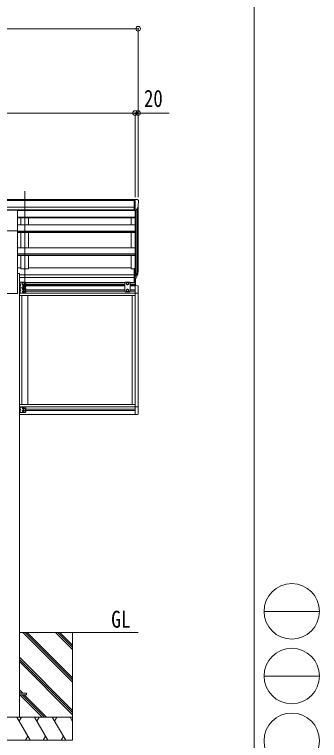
# Model space of a CAD drawing. Units: millimetres at full size; details may follow other scales. Extents: x -8385 to 8479, y -5853 to 5787.
# Drawn here: x 6499 to 8479, y -1921 to 2792 of the extents above; entities that cross this region are included whole.
import ezdxf
from ezdxf.enums import TextEntityAlignment as Align

# ---------------------------------------------------------------- set-up
doc = ezdxf.new("R2010")
doc.units = ezdxf.units.MM
doc.header["$LTSCALE"] = 30
doc.header["$PDMODE"] = 32
doc.header["$PDSIZE"] = 30
for name, color, linetype, lineweight in [('0-0_0', 7, 'Continuous', 9), ('0-1_本体', 4, 'Continuous', 9), ('0-2_部品', 7, 'Continuous', 9), ('0-8_PARTS2', 2, 'Continuous', 9), ('0-A_寸法', 6, 'Continuous', 9), ('1-1_GLASS', 4, 'Continuous', 9), ('1-2_GLASS_SEAL', 7, 'Continuous', 9), ('F-0_240', 7, 'Continuous', 9)]:
    doc.layers.add(name, color=color, linetype=linetype, lineweight=lineweight)
doc.styles.add('ＭＳ ゴシック', font='')
doc.styles.get('ＭＳ ゴシック').set_extended_font_data('MS Gothic')

msp = doc.modelspace()

# ---------------------------------------------------------------- linework, layer by layer
at = {"layer": '0-0_0'}
for p, q in [((7301.99, -1219.21), (6530.99, -1219.21)), ((6875.99, -1541.67), (6553.53, -1219.21)), ((6875.99, -1527.53), (6567.67, -1219.21)), ((6875.99, -1513.39), (6581.81, -1219.21)), ((6875.99, -1329.54), (6765.66, -1219.21)), ((6875.99, -1315.4), (6779.8, -1219.21)), ((6875.99, -1301.26), (6793.94, -1219.21)), ((6875.99, -1219.21), (6875.99, -1919.21)), ((6875.99, -1725.52), (6530.99, -1380.52)), ((6875.99, -1739.66), (6530.99, -1394.66)), ((6875.99, -1753.8), (6530.99, -1408.81)), ((6553.05, -1614.71), (6530.99, -1592.65)), ((6538.91, -1614.71), (6530.99, -1606.79)), ((6679.27, -1769.21), (6533.77, -1623.71)), ((6693.41, -1769.21), (6547.91, -1623.71)), ((6707.55, -1769.21), (6562.05, -1623.71)), ((6075.99, -1769.21), (6875.99, -1769.21)), ((6600.31, -1919.21), (6513.7, -1769.21)), ((6528.7, -1795.19), (6543.7, -1769.21)), ((6715.77, -1919.21), (6629.17, -1769.21)), ((6644.17, -1795.19), (6659.18, -1769.21)), ((6831.25, -1919.21), (6744.64, -1769.21)), ((6759.64, -1795.19), (6774.64, -1769.21)), ((6875.99, -1796.71), (6860.11, -1769.21)), ((6875.99, -1919.21), (6075.99, -1919.21)), ((6585.31, -1893.23), (6570.31, -1919.21)), ((6700.78, -1893.23), (6685.78, -1919.21)), ((6816.25, -1893.23), (6801.25, -1919.21))]:
    msp.add_line(p, q, dxfattribs=at)
at = {"layer": '0-1_本体'}
for p, q in [((7275.49, 1590.33), (2276.49, 1590.33)), ((7275.49, 1584.97), (2276.49, 1584.97)), ((7275.49, 1541.45), (2276.49, 1541.45)), ((7275.49, 1523.78), (2276.49, 1523.78)), ((6518.49, 1521.41), (7275.49, 1521.41)), ((7281.99, 1518.45), (6518.49, 1518.45)), ((6540.99, 1521.41), (6540.99, 1518.45)), ((6590.99, 1521.41), (6590.99, 1518.45)), ((7281.99, 1519.95), (7281.99, 1142.23)), ((7287.99, 1519.42), (7287.99, 1097.79)), ((7297.71, 1534.77), (7297.71, 1115.8)), ((7301.99, 1140.06), (7301.99, 1553.58)), ((7281.99, 1476.49), (6518.49, 1476.49)), ((7281.99, 1474.8), (6518.49, 1474.8)), ((7281.99, 1471.02), (6518.49, 1471.02)), ((6540.99, 1471.02), (6540.99, 1425.59)), ((6590.99, 1471.02), (6590.99, 1425.59)), ((7256.99, 1425.59), (7256.99, 1471.02)), ((7281.99, 1425.59), (6518.49, 1425.59)), ((6518.49, 980.8), (6518.49, 1387.75)), ((7281.99, 1385.01), (6518.49, 1385.01)), ((7281.99, 1383.32), (6518.49, 1383.32)), ((7281.99, 1376.45), (6518.49, 1376.45)), ((6540.99, 1376.45), (6540.99, 1277.35)), ((6590.99, 1376.45), (6590.99, 1277.35)), ((7256.99, 1277.35), (7256.99, 1376.45)), ((7281.99, 1277.35), (6518.49, 1277.35)), ((7281.99, 1238.21), (6518.49, 1238.21)), ((7281.99, 1236.54), (6518.49, 1236.54)), ((7281.99, 1226.9), (6518.49, 1226.9)), ((6590.99, 1226.9), (6590.99, 1141.4)), ((7256.99, 1141.4), (7256.99, 1226.9)), ((6540.99, 1146.61), (6518.49, 1146.61)), ((7256.99, 1146.61), (6590.99, 1146.61)), ((7275.49, 1141.4), (7256.99, 1141.4)), ((6530.99, 1110.8), (6518.49, 1110.8)), ((6530.99, 1110.8), (6530.99, -1769.2)), ((7275.49, 1102.31), (6530.99, 1102.31)), ((7275.49, 1100.93), (6530.99, 1100.93)), ((7275.49, 1083.75), (6530.99, 1083.75)), ((6518.49, 980.8), (6433.49, 980.8))]:
    msp.add_line(p, q, dxfattribs=at)
msp.add_lwpolyline([(6540.99, 1226.9), (6540.99, 1141.4), (6590.99, 1141.4)], dxfattribs=at)
at = {"layer": '0-2_部品'}
for p, q in [((7275.49, 1591.93), (7265.49, 1591.84)), ((7265.49, 1589.74), (7265.49, 1591.84)), ((7275.49, 1519.95), (7275.49, 1591.93)), ((7293.99, 1591.93), (7275.49, 1591.93)), ((7281.99, 1518.95), (7281.99, 1591.93)), ((7293.99, 1591.93), (7296.32, 1591.79)), ((7297.08, 1591.36), (7301.15, 1585.55)), ((7303.99, 1582.56), (7303.99, 1581.93)), ((6518.49, 1521.9), (6433.49, 1521.9)), ((6518.49, 1387.75), (6518.49, 1521.9)), ((7275.49, 1519.95), (7281.99, 1519.95)), ((7281.99, 1518.95), (7287.2, 1519.26)), ((7289.62, 1520.76), (7298.89, 1536.82)), ((6518.49, 1387.75), (6433.49, 1387.75)), ((7275.49, 1142.23), (7275.49, 1081.17)), ((7275.49, 1142.23), (7281.99, 1142.23)), ((7281.99, 1142.23), (7281.99, 1080.35)), ((7275.49, 1103.92), (7281.99, 1103.92)), ((7275.49, 1098.52), (7281.99, 1098.52)), ((7281.99, 1097.52), (7287.13, 1097.52)), ((7281.99, 1095.52), (7286.84, 1095.52)), ((7288.42, 1098.27), (7298.18, 1116.68)), ((7299.6, 1116.19), (7289.43, 1097.02)), ((7297.01, 1099.34), (7289.43, 1081.85)), ((7275.49, 1081.17), (7281.99, 1081.17)), ((7281.99, 1080.35), (7286.84, 1080.35))]:
    msp.add_line(p, q, dxfattribs=at)
at = {"layer": '0-2_部品', "color": 4}
for p, q in [((6530.99, -1614.7), (6575.99, -1614.7)), ((6530.99, -1623.7), (6575.99, -1623.7)), ((6575.99, -1614.7), (6575.99, -1623.7))]:
    msp.add_line(p, q, dxfattribs=at)
at = {"layer": '0-2_部品'}
for centre, radius, start, end in [((7296.26, 1590.79), 1, 35, 86.5), ((7101.99, 1581.93), 202, 347.09739, 0), ((7300.99, 1582.56), 3, 0, 87), ((7287.02, 1522.26), 3, 273.5, 330), ((7214.04, 1142.64), 88.05, 342.78929, 2.77608), ((7213.33, 1138.36), 89.07, 345.58812, 5.50424), ((7286.84, 1098.52), 3, 270, 330), ((7287.13, 1099.02), 1.5, 270, 330), ((7168.77, 1135.41), 133.22, 344.28698, 356.72013), ((7286.84, 1083.35), 3, 270, 330)]:
    msp.add_arc(centre, radius, start, end, dxfattribs=at)
at = {"layer": '0-8_PARTS2'}
msp.add_line((6565.99, 983.13), (6565.99, 1645.66), dxfattribs=at)
at = {"layer": '0-A_寸法'}
for p, q in [((-2762.01, 2699.58), (7301.99, 2699.58)), ((7301.99, 2699.58), (7301.99, 2152.05)), ((7281.99, 2152.05), (2269.99, 2152.05)), ((7281.99, 2152.05), (7281.99, 1606.42)), ((7281.99, 2152.05), (7281.99, 1606.42)), ((7281.99, 2152.05), (7301.99, 2152.05)), ((7301.99, 2152.05), (7301.99, 1606.42)), ((7301.99, 2152.05), (7501.99, 2152.05))]:
    msp.add_line(p, q, dxfattribs=at)
for p in [(7301.99, 2699.58), (7281.99, 2152.05), (7301.99, 2152.05)]:
    msp.add_point(p, dxfattribs=at)
at = {"layer": '1-1_GLASS'}
for p, q in [((6570.99, 1052.5), (7217.49, 1052.5)), ((6572.97, 1049), (7214.49, 1049)), ((6572.99, 1040), (7214.49, 1040)), ((7246.49, 1052.5), (7281.99, 1052.5)), ((7249.49, 1049), (7281.99, 1049)), ((7249.49, 1040), (7281.99, 1040)), ((6572.99, 1036.5), (7214.49, 1036.5)), ((7214.49, 1031.5), (6572.99, 1031.5)), ((6572.99, 1005.5), (7214.49, 1005.5)), ((6572.99, 996.5), (7214.49, 996.5)), ((7249.49, 1036.5), (7281.99, 1036.5)), ((7281.99, 1031.5), (7249.49, 1031.5)), ((7249.49, 1005.5), (7281.99, 1005.5)), ((7249.49, 996.5), (7281.99, 996.5)), ((7281.99, 1032.2), (7281.99, 295)), ((6433.49, 980.79), (6518.49, 980.79)), ((7281.99, 983), (6530.99, 983)), ((6530.99, 967), (7281.99, 967)), ((6545.99, 967), (6545.99, 360)), ((6585.99, 967), (6585.99, 360)), ((7261.99, 967), (7261.99, 360)), ((7261.99, 967), (7261.99, 360)), ((7301.99, 982.8), (7301.99, 344.2)), ((6545.99, 867.5), (6545.99, 259.5)), ((6585.99, 867.5), (6585.99, 259.5)), ((7261.99, 867), (7261.99, 259.5)), ((7261.99, 867), (7261.99, 259.5)), ((7301.99, 882.8), (7301.99, 244.2)), ((7281.99, 295.2), (7281.99, 195)), ((6530.99, 259.5), (7281.99, 259.5)), ((6530.99, 244), (7281.99, 244)), ((7281.99, 260), (7281.99, 244)), ((6530.99, 195.5), (7281.99, 195.5)), ((6572.99, 230.5), (7281.99, 230.5)), ((6572.99, 221.5), (7281.99, 221.5))]:
    msp.add_line(p, q, dxfattribs=at)
at = {"layer": '1-2_GLASS_SEAL'}
for p, q in [((6530.99, 1053.5), (6530.99, 1018.5)), ((6567.99, 1053.5), (6530.99, 1053.5)), ((6533.49, 1053.5), (6533.49, 1018.5)), ((6533.99, 1041), (6533.49, 1041.09)), ((6533.99, 1049), (6534.79, 1048.86)), ((6533.99, 1041), (6534.79, 1041.14)), ((6572.99, 1048.5), (6572.99, 1023.5)), ((7218.49, 1053.5), (7214.49, 1049.5)), ((7214.49, 1049.5), (7214.49, 996)), ((7245.49, 1053.5), (7218.49, 1053.5)), ((7245.49, 1053.5), (7249.49, 1049.5)), ((7249.49, 996), (7249.49, 1049.5)), ((7276.49, 1052.5), (7276.49, 1081.16)), ((7281.99, 1081.84), (7281.99, 1031.99)), ((7283.49, 1031.99), (7283.49, 1080.34)), ((6567.99, 1018.5), (6530.99, 1018.5)), ((6533.49, 1036), (6540.49, 1036)), ((6533.99, 1023), (6533.49, 1023.09)), ((6533.49, 1018.5), (6533.49, 983.5)), ((6533.99, 1006), (6533.49, 1006.09)), ((6533.49, 1001), (6540.49, 1001)), ((6533.99, 1031), (6534.79, 1030.86)), ((6533.99, 1023), (6534.79, 1023.14)), ((6533.99, 1014), (6534.79, 1013.86)), ((6533.99, 1006), (6534.79, 1006.14)), ((6533.99, 996), (6534.79, 995.86)), ((6572.99, 1013.5), (6572.99, 988.5)), ((7218.49, 992), (7214.49, 996)), ((7245.49, 992), (7218.49, 992)), ((7231.99, 1008.51), (7225.49, 1004.75)), ((7225.49, 1004.75), (7225.49, 997.25)), ((7225.49, 997.25), (7231.99, 993.49)), ((7238.49, 1004.75), (7231.99, 1008.51)), ((7231.99, 993.49), (7238.49, 997.25)), ((7238.49, 997.25), (7238.49, 1004.75)), ((7245.49, 992), (7249.49, 996)), ((7281.99, 1032), (7297.28, 1031.2)), ((7302.49, 1025.71), (7302.49, 982.8)), ((6567.99, 983.5), (6530.99, 983.5)), ((6533.99, 988), (6533.49, 988.09)), ((6533.99, 988), (6534.79, 988.14)), ((7281.99, 982.8), (7302.49, 982.8)), ((6530.99, 243.5), (6530.99, 208.5)), ((6567.99, 243.5), (6530.99, 243.5)), ((6533.49, 243.5), (6533.49, 208.5)), ((6533.99, 239), (6534.79, 238.86)), ((6572.99, 238.5), (6572.99, 213.5)), ((7281.99, 244.2), (7302.49, 244.2)), ((7302.49, 201.29), (7302.49, 244.2)), ((6567.99, 208.5), (6530.99, 208.5)), ((6533.99, 231), (6533.49, 231.09)), ((6533.49, 226), (6540.49, 226)), ((6533.99, 213), (6533.49, 213.09)), ((6533.99, 231), (6534.79, 231.14)), ((6533.99, 221), (6534.79, 220.86)), ((6533.99, 213), (6534.79, 213.14)), ((7281.99, 195), (7297.28, 195.8))]:
    msp.add_line(p, q, dxfattribs=at)
for points in [[(6533.11, 1045), (6533.74, 1046.19), (6535.97, 1047.3)], [(6533.11, 1045), (6533.74, 1043.81), (6535.97, 1042.7)], [(6533.99, 1041), (6533.99, 1049), (6533.49, 1048.91), (6533.49, 1041.09)], [(6533.49, 1041), (6540.49, 1036), (6533.49, 1031)], [(7225.49, 1048.25), (7231.99, 1052.01), (7238.49, 1048.25)], [(7238.49, 1048.25), (7238.49, 1040.75), (7231.99, 1036.99), (7225.49, 1040.75), (7225.49, 1048.25)], [(6567.99, 1018.5), (6530.99, 1018.5), (6530.99, 983.5)], [(6533.11, 1027), (6533.74, 1028.19), (6535.97, 1029.3)], [(6533.11, 1027), (6533.74, 1025.81), (6535.97, 1024.7)], [(6533.11, 1010), (6533.74, 1011.19), (6535.97, 1012.3)], [(6533.11, 1010), (6533.74, 1008.81), (6535.97, 1007.7)], [(6533.11, 992), (6533.74, 993.19), (6535.97, 994.3)], [(6533.11, 992), (6533.74, 990.81), (6535.97, 989.7)], [(6533.99, 1023), (6533.99, 1031), (6533.49, 1030.91), (6533.49, 1023.09)], [(6533.99, 1006), (6533.99, 1014), (6533.49, 1013.91), (6533.49, 1006.09)], [(6533.49, 1006), (6540.49, 1001), (6533.49, 996)], [(6533.99, 988), (6533.99, 996), (6533.49, 995.91), (6533.49, 988.09)], [(6533.11, 235), (6533.74, 236.19), (6535.97, 237.3)], [(6533.99, 231), (6533.99, 239), (6533.49, 238.91), (6533.49, 231.09)], [(6533.11, 235), (6533.74, 233.81), (6535.97, 232.7)], [(6533.11, 217), (6533.74, 218.19), (6535.97, 219.3)], [(6533.11, 217), (6533.74, 215.81), (6535.97, 214.7)], [(6533.49, 231), (6540.49, 226), (6533.49, 221)], [(6533.99, 213), (6533.99, 221), (6533.49, 220.91), (6533.49, 213.09)]]:
    msp.add_lwpolyline(points, dxfattribs=at)
for points in [[(6555.99, 1036.99), (6549.49, 1040.75), (6549.49, 1048.25), (6555.99, 1052.01), (6562.49, 1048.25), (6562.49, 1040.75)], [(6562.99, 993.49), (6556.49, 997.25), (6556.49, 1004.75), (6562.99, 1008.51), (6569.49, 1004.75), (6569.49, 997.25)], [(6562.99, 218.49), (6556.49, 222.25), (6556.49, 229.75), (6562.99, 233.51), (6569.49, 229.75), (6569.49, 222.25)]]:
    msp.add_lwpolyline(points, close=True, dxfattribs=at)
for centre, radius in [((6555.99, 1044.5), 8.5), ((6555.99, 1044.5), 7.5), ((6555.99, 1044.5), 6.5), ((7231.99, 1044.5), 8.5), ((7231.99, 1044.5), 7.5), ((7231.99, 1044.5), 6.5), ((6555.99, 1027.5), 4.25), ((6562.99, 1001), 8.5), ((6562.99, 1001), 7.5), ((6562.99, 1001), 6.5), ((7231.99, 1001), 8.5), ((7231.99, 1001), 7.5), ((7231.99, 1001), 6.5), ((6562.99, 226), 8.5), ((6562.99, 226), 7.5), ((6562.99, 226), 6.5)]:
    msp.add_circle(centre, radius, dxfattribs=at)
for centre, radius, start, end in [((6534.64, 1047.97), 0.9, 32.05588, 80), ((6534.64, 1042.03), 0.9, 280, 327.94412), ((6529.89, 1045), 6.5, 327.94412, 32.05588), ((6562.99, 1036), 4.25, 173.70569, 85.23923), ((6567.99, 1048.5), 5, 0, 90), ((6534.64, 1029.97), 0.9, 32.05588, 80), ((6534.64, 1024.03), 0.9, 280, 327.94412), ((6534.64, 1012.97), 0.9, 32.05588, 80), ((6534.64, 1007.03), 0.9, 280, 327.94412), ((6534.64, 994.97), 0.9, 32.05588, 80), ((6529.89, 1027), 6.5, 327.94412, 32.05588), ((6529.89, 1010), 6.5, 327.94412, 32.05588), ((6529.89, 992), 6.5, 327.94412, 32.05588), ((6555.99, 1009.5), 4.25, 353.70569, 265.23923), ((6555.99, 992.5), 4.25, 94.76077, 6.29431), ((6567.99, 1023.5), 5, 270, 0), ((6567.99, 1013.5), 5, 0, 90), ((7296.99, 1025.71), 5.5, 0, 87), ((6534.64, 989.03), 0.9, 280, 327.94412), ((6567.99, 988.5), 5, 270, 0), ((6534.64, 237.97), 0.9, 32.05588, 80), ((6529.89, 235), 6.5, 327.94412, 32.05588), ((6555.99, 234.5), 4.25, 353.70569, 265.23923), ((6567.99, 238.5), 5, 0, 90), ((6534.64, 232.03), 0.9, 280, 327.94412), ((6534.64, 219.97), 0.9, 32.05588, 80), ((6534.64, 214.03), 0.9, 280, 327.94412), ((6529.89, 217), 6.5, 327.94412, 32.05588), ((6555.99, 217.5), 4.25, 94.76077, 6.29431), ((6567.99, 213.5), 5, 270, 0), ((7296.99, 201.29), 5.5, 273, 0)]:
    msp.add_arc(centre, radius, start, end, dxfattribs=at)
at = {"layer": 'F-0_240', "color": 5}
msp.add_line((8054.55, 5787.34), (8054.55, -5852.66), dxfattribs=at)
at = {"layer": 'F-0_240', "color": 4}
for p, q in [((8118.66, -1082.66), (8478.66, -1082.66)), ((8118.66, -1502.66), (8478.66, -1502.66))]:
    msp.add_line(p, q, dxfattribs=at)
for centre in [(8298.66, -1082.66), (8298.66, -1502.66), (8298.66, -1922.66)]:
    msp.add_circle(centre, 180, dxfattribs=at)

# ---------------------------------------------------------------- texts
at = {"layer": '0-0_0', "style": 'ＭＳ ゴシック', "width": 0.85}
msp.add_text('GL', height=110, dxfattribs=at).set_placement((7126.39, -1221.65), align=Align.BOTTOM_LEFT)
at = {"layer": '0-A_寸法', "color": 7, "style": 'ＭＳ ゴシック', "width": 0.8}
msp.add_text('20', height=111.4, dxfattribs=at).set_placement((7339.99, 2158.05), align=Align.BOTTOM_LEFT)

doc.saveas('drawing.dxf')
